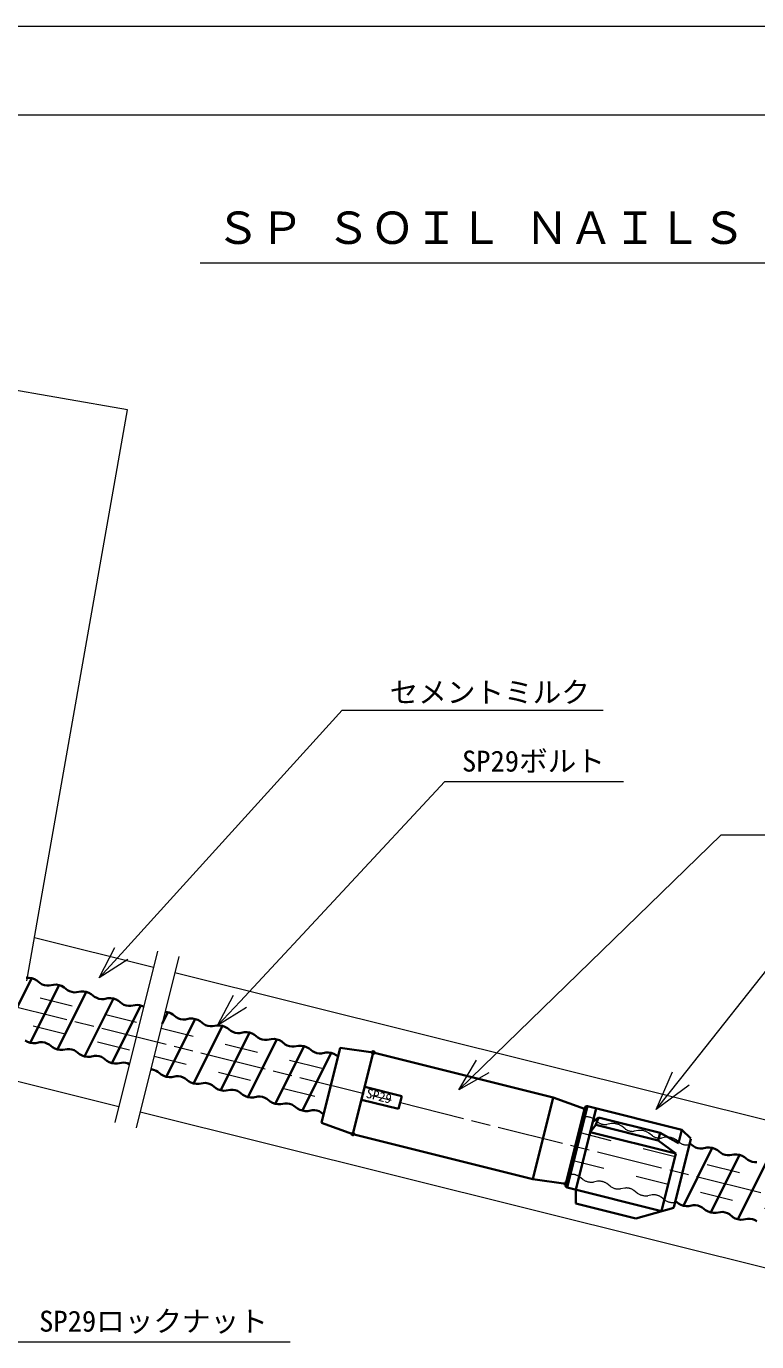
# Model space of a CAD drawing. Units: millimetres at full size, sheet at 1:2.5; details may follow other scales. Extents: x 2705 to 4385, y -2306 to -1103.
# Drawn here: x 3328 to 3659, y -1698 to -1103 of the extents above; entities that cross this region are included whole.
import ezdxf
from ezdxf.enums import TextEntityAlignment as Align

# ---------------------------------------------------------------- set-up
doc = ezdxf.new("R2010")
doc.units = ezdxf.units.MM
doc.header["$LTSCALE"] = 2.5
doc.header["$PDMODE"] = 32
doc.header["$PDSIZE"] = 1.25
doc.linetypes.add('CHAIN', pattern=[18.5, 12, -1.5, 3.5, -1.5])
doc.linetypes.add('DASHED_SPACED', pattern=[12, 6, -6])
for name, color, linetype, lineweight in [('0_2', 7, 'Continuous', 13), ('1 外形線', 7, 'Continuous', 35), ('1外形線', 7, 'Continuous', 35), ('2 中心線', 11, 'CHAIN', 18), ('2 細い実線', 3, 'Continuous', 20), ('3 隠れ線', 2, 'DASHED_SPACED', 18), ('6 寸法線', 4, 'Continuous', 18), ('7 枠・タイトル', 7, 'Continuous', 13), ('DEFPOINTS_4', 7, 'Continuous', 13), ('外形線', 7, 'Continuous', 35)]:
    doc.layers.add(name, color=color, linetype=linetype, lineweight=lineweight)
doc.styles.add('ＭＳ ゴシック', font='')
doc.styles.get('ＭＳ ゴシック').set_extended_font_data('MS Gothic')

msp = doc.modelspace()

# ---------------------------------------------------------------- linework, layer by layer
at = {"layer": '0_2'}
for q in [(3621.995, -1634.742), (3621.999, -1634.726)]:
    msp.add_line((3621.998, -1634.719), q, dxfattribs=at)
at = {"layer": '1 外形線'}
for p, q in [((3317.611, -1559.878), (3330.667, -1533.761)), ((3334.471, -1536.013), (3332.952, -1534.794)), ((3329.934, -1562.951), (3342.99, -1536.834)), ((3340.488, -1536.673), (3338.574, -1537.036)), ((3342.257, -1566.023), (3355.313, -1539.906)), ((3346.794, -1539.086), (3345.275, -1537.866)), ((3352.811, -1539.745), (3350.897, -1540.109)), ((3359.117, -1542.158), (3357.598, -1540.938)), ((3354.58, -1569.096), (3367.636, -1542.978)), ((3365.134, -1542.817), (3363.22, -1543.181)), ((3366.902, -1572.168), (3379.958, -1546.051)), ((3371.439, -1545.23), (3369.921, -1544.011)), ((3377.456, -1545.89), (3375.543, -1546.254)), ((3389.628, -1554.431), (3392.281, -1549.123)), ((3391.548, -1578.313), (3404.604, -1552.196)), ((3396.085, -1551.375), (3394.566, -1550.156)), ((3402.102, -1552.034), (3400.188, -1552.398)), ((3408.408, -1554.448), (3406.889, -1553.228)), ((3403.871, -1581.385), (3416.927, -1555.268)), ((3414.425, -1555.107), (3412.511, -1555.471)), ((3416.193, -1584.458), (3429.249, -1558.34)), ((3420.73, -1557.52), (3419.212, -1556.3)), ((3426.747, -1558.179), (3424.834, -1558.543)), ((3433.053, -1560.592), (3431.534, -1559.373)), ((3334.35, -1562.748), (3332.436, -1563.112)), ((3339.972, -1564.991), (3338.453, -1563.771)), ((3428.516, -1587.53), (3441.572, -1561.413)), ((3439.07, -1561.252), (3437.156, -1561.616)), ((3440.839, -1590.602), (3453.895, -1564.485)), ((3445.376, -1563.665), (3443.857, -1562.445)), ((3451.393, -1564.324), (3449.479, -1564.688)), ((3457.699, -1566.737), (3456.18, -1565.518)), ((3470.322, -1565.2), (3461.839, -1599.156)), ((3485.238, -1567.38), (3470.322, -1565.2)), ((3346.673, -1565.82), (3344.759, -1566.184)), ((3352.295, -1568.063), (3350.776, -1566.843)), ((3358.995, -1568.893), (3357.082, -1569.257)), ((3364.617, -1571.136), (3363.099, -1569.916)), ((3453.162, -1593.675), (3466.218, -1567.557)), ((3463.716, -1567.396), (3461.802, -1567.76)), ((3469.312, -1569.24), (3468.503, -1568.59)), ((3485.238, -1567.38), (3476.028, -1604.247)), ((3566.734, -1587.739), (3485.238, -1567.38)), ((3371.318, -1571.965), (3369.404, -1572.329)), ((3389.263, -1577.28), (3387.744, -1576.061)), ((3395.964, -1578.11), (3394.05, -1578.474)), ((3401.586, -1580.353), (3400.067, -1579.133)), ((3408.286, -1581.182), (3406.373, -1581.546)), ((3413.908, -1583.425), (3412.39, -1582.205)), ((3481.36, -1582.903), (3498.135, -1587.094)), ((3420.609, -1584.255), (3418.695, -1584.619)), ((3426.231, -1586.498), (3424.712, -1585.278)), ((3432.932, -1587.327), (3431.018, -1587.691)), ((3438.554, -1589.57), (3437.035, -1588.35)), ((3496.681, -1592.915), (3479.906, -1588.724)), ((3498.135, -1587.094), (3496.681, -1592.915)), ((3566.734, -1587.739), (3557.524, -1624.606)), ((3580.923, -1592.829), (3566.734, -1587.739)), ((3445.255, -1590.4), (3443.341, -1590.763)), ((3450.877, -1592.642), (3449.358, -1591.423)), ((3457.577, -1593.472), (3455.664, -1593.836)), ((3462.782, -1595.38), (3461.681, -1594.495)), ((3572.44, -1626.786), (3580.923, -1592.829)), ((3580.586, -1594.149), (3572.79, -1625.418)), ((3476.028, -1604.247), (3461.839, -1599.156)), ((3579.929, -1596.801), (3579.925, -1596.798)), ((3476.028, -1604.247), (3557.524, -1624.606)), ((3621.307, -1637.445), (3629.076, -1606.402)), ((3576.585, -1610.196), (3576.585, -1610.199)), ((3625.681, -1636.689), (3638.737, -1610.571)), ((3630.218, -1609.751), (3628.54, -1608.492)), ((3636.235, -1610.41), (3634.321, -1610.774)), ((3642.54, -1612.823), (3641.022, -1611.604)), ((3638.003, -1639.761), (3651.06, -1613.644)), ((3648.557, -1613.483), (3646.644, -1613.847)), ((3650.326, -1642.833), (3663.382, -1616.716)), ((3654.863, -1615.896), (3653.344, -1614.676)), ((3557.524, -1624.606), (3572.44, -1626.786)), ((3622.001, -1634.72), (3621.998, -1634.719)), ((3623.396, -1635.656), (3622.039, -1634.567)), ((3630.096, -1636.486), (3628.183, -1636.85)), ((3635.718, -1638.728), (3634.2, -1637.509)), ((3642.419, -1639.558), (3640.506, -1639.922)), ((3648.041, -1641.801), (3646.522, -1640.581)), ((3654.742, -1642.631), (3652.828, -1642.994))]:
    msp.add_line(p, q, dxfattribs=at)
for centre, radius, start, end in [((3328.974, -1540.553), 7, 55.36613, 96.63387), ((3337.881, -1531.077), 6, 235.36383, 276.63395), ((3341.297, -1543.626), 7, 55.36613, 96.63387), ((3350.204, -1534.149), 6, 235.36383, 276.63395), ((3353.619, -1546.698), 7, 55.36613, 96.63387), ((3362.527, -1537.221), 6, 235.36383, 276.63395), ((3365.942, -1549.77), 7, 55.36613, 96.63387), ((3374.849, -1540.294), 6, 235.36383, 276.63395), ((3378.265, -1552.843), 7, 64.3841, 96.63387), ((3390.588, -1555.915), 7, 55.36613, 86.62396), ((3399.495, -1546.439), 6, 235.36383, 276.63395), ((3402.911, -1558.988), 7, 55.36613, 96.63387), ((3411.818, -1549.511), 6, 235.36383, 276.63395), ((3415.233, -1562.06), 7, 55.36613, 96.63387), ((3424.14, -1552.583), 6, 235.36383, 276.63395), ((3427.556, -1565.132), 7, 55.36613, 96.63387), ((3331.628, -1556.159), 7, 235.36613, 276.63387), ((3335.043, -1568.708), 6, 55.36605, 96.63008), ((3343.95, -1559.231), 7, 235.36613, 276.63387), ((3436.463, -1555.656), 6, 235.36383, 276.63395), ((3439.879, -1568.205), 7, 55.36613, 96.63387), ((3448.786, -1558.728), 6, 235.36383, 276.63395), ((3452.202, -1571.277), 7, 55.36613, 96.63387), ((3347.366, -1571.78), 6, 55.36605, 96.63008), ((3356.273, -1562.304), 7, 235.36613, 276.63387), ((3359.689, -1574.853), 6, 55.36605, 96.63008), ((3368.596, -1565.376), 7, 235.36613, 276.63387), ((3461.109, -1561.801), 6, 235.36383, 276.63395), ((3464.524, -1574.35), 7, 55.36613, 96.63387), ((3372.011, -1577.925), 6, 62.4138, 96.63008), ((3384.334, -1580.997), 6, 55.36605, 88.42077), ((3393.241, -1571.521), 7, 235.36613, 276.63387), ((3396.657, -1584.07), 6, 55.36605, 96.63008), ((3405.564, -1574.593), 7, 235.36613, 276.63387), ((3408.98, -1587.142), 6, 55.36605, 96.63008), ((3417.887, -1577.666), 7, 235.36613, 276.63387), ((3421.302, -1590.215), 6, 55.36605, 96.63008), ((3430.21, -1580.738), 7, 235.36613, 276.63387), ((3433.625, -1593.287), 6, 55.36605, 96.63008), ((3442.532, -1583.81), 7, 235.36613, 276.63387), ((3445.948, -1596.359), 6, 55.36605, 96.63008), ((3454.855, -1586.883), 7, 235.36613, 276.63387), ((3458.271, -1599.432), 6, 55.36605, 96.63008), ((3633.628, -1604.814), 6, 235.36383, 276.63395), ((3637.043, -1617.363), 7, 55.36613, 96.63387), ((3645.951, -1607.887), 6, 235.36383, 276.63395), ((3649.366, -1620.436), 7, 55.36613, 96.63387), ((3658.273, -1610.959), 6, 235.36383, 276.63395), ((3627.374, -1629.896), 7, 235.36613, 276.63387), ((3630.79, -1642.446), 6, 55.36605, 96.62698), ((3639.697, -1632.969), 7, 235.36613, 276.63387), ((3643.112, -1645.518), 6, 55.36605, 96.63008), ((3652.02, -1636.041), 7, 235.36613, 276.63387), ((3655.435, -1648.59), 6, 55.36605, 96.63008)]:
    msp.add_arc(centre, radius, start, end, dxfattribs=at)
for p in [(3485.238, -1567.38), (3476.028, -1604.247), (3476.028, -1604.247), (3572.44, -1626.786)]:
    msp.add_point(p, dxfattribs=at)
at = {"layer": '1外形線'}
msp.add_line((3579.929, -1596.801), (3579.925, -1596.798), dxfattribs=at)
at = {"layer": '2 中心線'}
msp.add_line((3137.946, -1500.394), (3725.951, -1647.002), dxfattribs=at)
at = {"layer": '2 細い実線'}
for p, q in [((3374.009, -1276.585), (3156.795, -1238.284)), ((3328.463, -1534.888), (3373.968, -1276.578)), ((3331.924, -1515.261), (3385.742, -1528.679)), ((3387.548, -1521.437), (3368.212, -1598.99)), ((3397.251, -1523.856), (3377.915, -1601.409)), ((3395.445, -1531.099), (3724.111, -1613.044)), ((3320.609, -1579.43), (3370.017, -1591.749)), ((3379.72, -1594.168), (3708.386, -1676.114))]:
    msp.add_line(p, q, dxfattribs=at)
at = {"layer": '3 隠れ線'}
for p, q in [((3247.072, -1520.904), (3379.452, -1553.91)), ((3243.927, -1533.518), (3376.307, -1566.523)), ((3389.155, -1556.329), (3467.649, -1575.9)), ((3386.01, -1568.943), (3464.498, -1588.512)), ((3580.649, -1596.485), (3579.977, -1596.591)), ((3586.954, -1598.9), (3585.436, -1597.68)), ((3592.971, -1599.56), (3591.057, -1599.924)), ((3599.276, -1601.975), (3597.758, -1600.755)), ((3578.26, -1603.478), (3717.821, -1638.275)), ((3605.293, -1602.636), (3603.379, -1603)), ((3611.598, -1605.051), (3610.08, -1603.831)), ((3617.615, -1605.712), (3615.701, -1606.075)), ((3623.92, -1608.127), (3622.402, -1606.907)), ((3628.394, -1609.081), (3628.023, -1609.151)), ((3575.115, -1616.092), (3714.676, -1650.888)), ((3574.504, -1622.558), (3573.47, -1622.69)), ((3580.126, -1624.803), (3578.607, -1623.583)), ((3586.826, -1625.634), (3584.912, -1625.998)), ((3592.448, -1627.879), (3590.929, -1626.658)), ((3599.148, -1628.71), (3597.234, -1629.073)), ((3604.769, -1630.954), (3603.251, -1629.734)), ((3611.47, -1631.786), (3609.556, -1632.149)), ((3617.091, -1634.03), (3615.573, -1632.81))]:
    msp.add_line(p, q, dxfattribs=at)
for centre, radius, start, end in [((3581.456, -1603.438), 7, 55.35049, 96.61823), ((3590.366, -1593.964), 6, 235.34806, 276.61831), ((3593.778, -1606.514), 7, 55.35049, 96.61823), ((3602.688, -1597.04), 6, 235.34695, 276.62007), ((3602.688, -1597.04), 6, 235.34806, 276.61831), ((3606.1, -1609.59), 7, 55.35049, 96.61823), ((3615.01, -1600.115), 6, 235.34806, 276.61831), ((3618.422, -1612.665), 7, 55.35049, 96.61823), ((3627.332, -1603.191), 6, 235.34695, 276.62007), ((3624.548, -1614.337), 7, 55.36613, 55.43263), ((3575.196, -1628.518), 6, 55.35041, 96.61647), ((3584.105, -1619.044), 7, 235.35049, 276.61823), ((3587.518, -1631.594), 6, 55.35041, 96.61647), ((3596.427, -1622.12), 7, 235.35049, 276.61823), ((3599.84, -1634.67), 6, 55.35041, 96.61647), ((3608.749, -1625.196), 7, 235.35049, 276.61823), ((3612.162, -1637.746), 6, 55.35041, 96.61647), ((3621.071, -1628.272), 7, 235.35049, 276.61823)]:
    msp.add_arc(centre, radius, start, end, dxfattribs=at)
at = {"layer": '6 寸法線'}
for p, q in [((3371.209, -1522.525), (3471.111, -1412.441)), ((3471.111, -1412.441), (3589.349, -1412.441)), ((3424.981, -1544.214), (3517.58, -1444.77)), ((3517.58, -1444.77), (3598.466, -1444.77)), ((3624.442, -1579.077), (3683.563, -1504.481)), ((3361.129, -1533.633), (3368.233, -1519.824)), ((3361.129, -1533.633), (3371.209, -1522.525)), ((3374.186, -1525.226), (3361.129, -1533.633)), ((3414.759, -1555.191), (3422.04, -1541.475)), ((3414.759, -1555.191), (3424.981, -1544.214)), ((3427.923, -1546.953), (3414.759, -1555.191)), ((3524.055, -1584.189), (3532.017, -1570.856)), ((3524.055, -1584.189), (3534.817, -1573.74)), ((3537.616, -1576.623), (3524.055, -1584.189)), ((3613.262, -1593.184), (3620.662, -1576.082)), ((3613.262, -1593.184), (3624.442, -1579.077)), ((3628.222, -1582.073), (3613.262, -1593.184)), ((3320.872, -1698.229), (3447.558, -1698.229))]:
    msp.add_line(p, q, dxfattribs=at)
msp.add_lwpolyline([(3534.817, -1573.74), (3642.83, -1468.86), (3752.516, -1468.86)], dxfattribs=at)
at = {"layer": '7 枠・タイトル'}
for p, q in [((2744.954, -1142.954), (4344.954, -1142.954)), ((3406.893, -1209.952), (3843.479, -1209.952))]:
    msp.add_line(p, q, dxfattribs=at)
at = {"layer": 'DEFPOINTS_4'}
msp.add_line((2704.954, -1102.954), (4384.954, -1102.954), dxfattribs=at)
at = {"layer": '外形線'}
for p, q in [((3581.052, -1592.347), (3572.311, -1627.269)), ((3580.58, -1594.173), (3572.783, -1625.443)), ((3582.265, -1591.619), (3573.038, -1628.482)), ((3586.145, -1592.591), (3576.918, -1629.453)), ((3624.948, -1602.303), (3582.265, -1591.619)), ((3586.08, -1600.133), (3583.453, -1603.346)), ((3587.163, -1596.762), (3584.615, -1598.704)), ((3586.08, -1600.133), (3587.163, -1596.762)), ((3614.255, -1607.185), (3586.08, -1600.133)), ((3587.163, -1596.762), (3615.112, -1603.758)), ((3622.256, -1613.058), (3583.453, -1603.346)), ((3614.255, -1607.185), (3615.112, -1603.758)), ((3622.256, -1613.058), (3614.255, -1607.185)), ((3615.112, -1603.758), (3623.423, -1608.397)), ((3624.948, -1602.303), (3623.423, -1608.397)), ((3624.948, -1602.303), (3629.098, -1606.317)), ((3622.256, -1613.058), (3615.721, -1639.166)), ((3615.721, -1639.166), (3573.038, -1628.482)), ((3576.918, -1629.453), (3576.904, -1635.688)), ((3576.904, -1635.688), (3604.085, -1642.491)), ((3604.085, -1642.491), (3621.273, -1637.579))]:
    msp.add_line(p, q, dxfattribs=at)
for centre, start, end in [((3582.022, -1592.589), 75.94762, 165.94762), ((3573.281, -1627.512), 165.94762, 255.94762)]:
    msp.add_arc(centre, 1, start, end, dxfattribs=at)

# ---------------------------------------------------------------- texts
at = {"layer": '1 外形線', "style": 'ＭＳ ゴシック'}
msp.add_text('SP29', height=4.272, rotation=345.974, dxfattribs=at).set_placement((3481.377, -1588.964), align=Align.BOTTOM_LEFT)
at = {"layer": '6 寸法線', "style": 'ＭＳ ゴシック'}
for s, p in [('セメントミルク', (3492.672, -1404.311)), ('SP29ボルト', (3525.427, -1435.484)), ('SP29ロックナット', (3333.977, -1688.942))]:
    msp.add_text(s, height=9.494, dxfattribs=at).set_placement(p, align=Align.MIDDLE_LEFT)
at = {"layer": '7 枠・タイトル', "style": 'ＭＳ ゴシック'}
msp.add_text('ＳＰ ＳＯＩＬ ＮＡＩＬＳ 組込図 （その６）', height=14.66, dxfattribs=at).set_placement((3413.936, -1205.839), align=Align.BOTTOM_LEFT)

doc.saveas('drawing.dxf')
